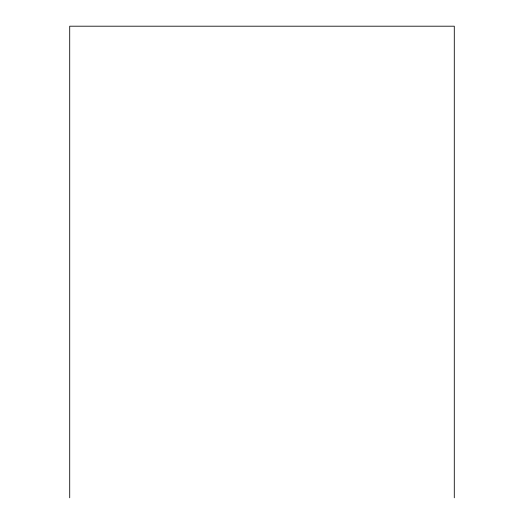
<?xml version="1.0" encoding="UTF-8"?>
<svg xmlns="http://www.w3.org/2000/svg" width="524" height="524" viewBox="0 0 524 524"><rect width="100%" height="100%" fill="white"/><g stroke="black" fill="none" stroke-linecap="round" stroke-linejoin="round"><path stroke-width="0.79" d="M454.288 497.8L454.288 26.2L69.712 26.2L69.712 497.8"/></g></svg>
